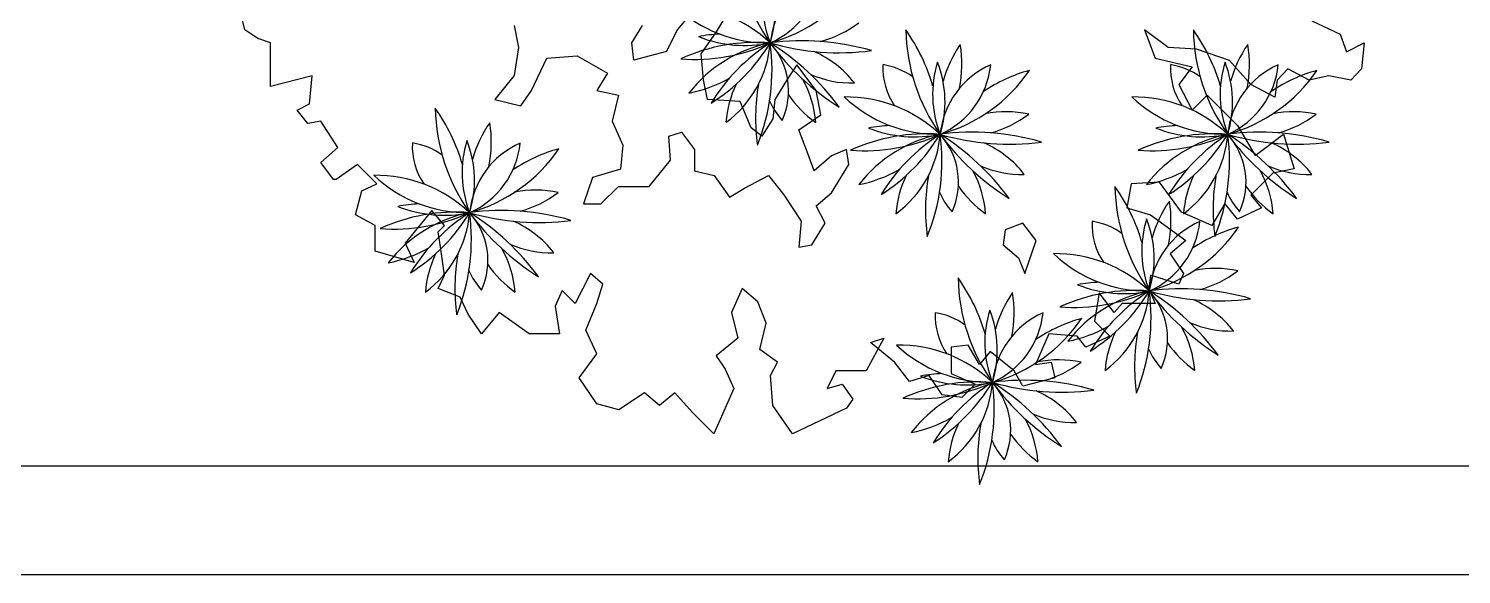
# Model space of a CAD drawing. Header units: millimetres. Extents: x -33522418 to 16198808, y -126322335 to -58690945.
# Drawn here: x -33265216.7 to -33264886.4, y -126314423.3 to -126314297.5 of the extents above; entities that cross this region are included whole.
import ezdxf

# ---------------------------------------------------------------- set-up
doc = ezdxf.new("R2010")
doc.units = ezdxf.units.MM
doc.header["$LTSCALE"] = 10
doc.layers.add('家具内线', color=8, linetype='Continuous')
doc.layers.add('家具外线', color=4, linetype='Continuous')

# ---------------------------------------------------------------- blocks, each defined once
blk = doc.blocks.new('MK-ZW-0347')
at = {"layer": '家具内线'}
for p, q in [((-129453.06, 9027.68), (-129457.15, 9022.76)), ((-129444.75, 9022.18), (-129440.65, 9028.96)), ((-129508.74, 9024.17), (-129507.34, 9017.26)), ((-129471.54, 9018.67), (-129468.15, 9024.17)), ((-129457.15, 9022.76), (-129460.54, 9015.97)), ((-129449.55, 9015.27), (-129444.75, 9022.18)), ((-129507.34, 9017.26), (-129508.74, 9008.37)), ((-129470.84, 9013.17), (-129471.54, 9018.67)), ((-129503.24, 9003.57), (-129498.33, 9013.87)), ((-129498.33, 9013.87), (-129488.74, 9014.57)), ((-129488.74, 9014.57), (-129479.14, 9009.07)), ((-129460.54, 9015.97), (-129470.84, 9013.17)), ((-129448.84, 9006.96), (-129449.55, 9015.27)), ((-129508.74, 9008.37), (-129514.83, 9000.76)), ((-129479.14, 9009.07), (-129482.54, 9003.57)), ((-129419.36, 9011.76), (-129422.05, 9007.66)), ((-129413.16, 9003.57), (-129419.36, 9011.76)), ((-129506.64, 8998.77), (-129503.24, 9003.57)), ((-129482.54, 9003.57), (-129475.75, 9002.16)), ((-129447.56, 9000.76), (-129448.84, 9006.96)), ((-129422.05, 9007.66), (-129426.27, 9000.76)), ((-129411.76, 8995.96), (-129413.16, 9003.57)), ((-129514.83, 9000.76), (-129506.64, 8998.77)), ((-129475.75, 9002.16), (-129477.74, 8993.97)), ((-129437.26, 9000.17), (-129447.56, 9000.76)), ((-129433.75, 8991.86), (-129437.26, 9000.17)), ((-129426.27, 9000.76), (-129426.85, 8994.67)), ((-129426.85, 8994.67), (-129430.36, 8989.17)), ((-129418.66, 8991.16), (-129411.76, 8995.96)), ((-129477.74, 8993.97), (-129474.35, 8986.36)), ((-129459.84, 8989.17), (-129455.75, 8990.46)), ((-129455.75, 8990.46), (-129451.65, 8984.96)), ((-129430.36, 8989.17), (-129433.75, 8991.86)), ((-129415.85, 8983.67), (-129418.66, 8991.16)), ((-129474.35, 8986.36), (-129475.05, 8978.76)), ((-129459.26, 8981.57), (-129459.84, 8989.17)), ((-129466.04, 8973.26), (-129459.26, 8981.57)), ((-129451.65, 8984.96), (-129451.65, 8978.17)), ((-129413.86, 8978.17), (-129415.85, 8983.67)), ((-129408.37, 8982.97), (-129413.86, 8978.17)), ((-129403.57, 8984.96), (-129408.37, 8982.97)), ((-129402.87, 8980.16), (-129403.57, 8984.96)), ((-129475.05, 8978.76), (-129483.94, 8976.06)), ((-129451.65, 8978.17), (-129445.45, 8976.77)), ((-129445.45, 8976.77), (-129440.65, 8969.86)), ((-129435.86, 8972.67), (-129428.25, 8976.77)), ((-129428.25, 8976.77), (-129423.46, 8970.56)), ((-129408.37, 8971.27), (-129402.87, 8980.16)), ((-129483.94, 8976.06), (-129486.75, 8967.75)), ((-129481.25, 8967.75), (-129475.75, 8973.26)), ((-129475.75, 8973.26), (-129466.04, 8973.26)), ((-129440.65, 8969.86), (-129435.86, 8972.67)), ((-129486.75, 8967.75), (-129481.25, 8967.75)), ((-129423.46, 8970.56), (-129417.96, 8962.25)), ((-129413.16, 8967.17), (-129408.37, 8971.27)), ((-129410.35, 8961.67), (-129413.16, 8967.17)), ((-129417.96, 8962.25), (-129418.66, 8954.06)), ((-129414.57, 8954.76), (-129410.35, 8961.67)), ((-129353.38, 8959.56), (-129354.08, 8954.76)), ((-129347.88, 8961.67), (-129353.38, 8959.56)), ((-129343.67, 8956.17), (-129347.88, 8961.67)), ((-129418.66, 8954.06), (-129414.57, 8954.76)), ((-129354.08, 8954.76), (-129349.17, 8950.67)), ((-129347.18, 8945.75), (-129343.67, 8956.17)), ((-129349.17, 8950.67), (-129347.18, 8945.75))]:
    blk.add_line(p, q, dxfattribs=at)
for centre, radius, start, end in [((-129379.61, 9052.77), 58.98, 181.0347, 215.3335), ((-129395.62, 9031.27), 34.49, 162.7458, 201.4439), ((-129460.67, 9028.89), 34.49, 342.7458, 21.4439), ((-129400.72, 9015.87), 27.15, 113.8981, 174.104), ((-129438.73, 9043.48), 27.15, 293.8981, 354.104), ((-129441.2, 9067.29), 50.46, 285.4903, 325.7263), ((-129457.4, 8987.32), 43.16, 46.5624, 90.8436), ((-129428.36, 9061.82), 43.16, 226.5624, 270.8436), ((-129420.71, 9052.4), 34.46, 285.0191, 307.5292), ((-129432.96, 8988.69), 58.98, 16.0441, 35.3335), ((-129325.87, 9023.86), 58.98, 181.0347, 215.3335), ((-129342.01, 8988.69), 58.98, 16.0441, 35.3335), ((-129234.93, 9023.86), 58.98, 181.0347, 215.3335), ((-129432.18, 8961.58), 57.25, 85.5391, 114.6268), ((-129451.59, 9070.71), 57.25, 265.5391, 294.6268), ((-129419.34, 8976.32), 43.16, 101.2054, 142.1916), ((-129442.42, 8981.44), 40.01, 91.7019, 101.5379), ((-129435.73, 9057.87), 40.01, 248.4565, 281.5379), ((-129396.19, 8969.05), 58.78, 122.4479, 148.7105), ((-129477.96, 9049.19), 58.78, 302.4479, 328.7105), ((-129462.08, 9021.35), 34.46, 306.2366, 355.5237), ((-129490.64, 9010.16), 63.48, 337.9745, 7.6991), ((-129417.53, 8940.8), 78.53, 73.8469, 97.4626), ((-129363.83, 9065.52), 79.24, 216.2562, 237.9103), ((-129444.55, 9003.54), 22.62, 335.5328, 41.9453), ((-129469.82, 8951.53), 79.24, 36.2562, 57.9103), ((-129405.88, 9094.09), 78.53, 253.8469, 277.4626), ((-129335.34, 8996.05), 39.16, 145.5383, 164.4558), ((-129406.27, 9011.91), 39.16, 348.8253, 9.2585), ((-129244.4, 8996.05), 39.16, 145.5383, 164.4558), ((-129315.33, 9011.91), 39.16, 348.8253, 9.2585), ((-129426.93, 8986.03), 32.64, 37.7343, 66.5513), ((-129341.88, 9002.36), 34.49, 162.7458, 201.4439), ((-129406.93, 8999.98), 34.49, 342.7458, 21.4439), ((-129250.94, 9002.36), 34.49, 162.7458, 201.4439), ((-129315.98, 8999.98), 34.49, 342.7458, 21.4439), ((-129401.92, 9038.63), 32.64, 246.3876, 271.4044), ((-129370.82, 9010.8), 21.29, 177.3463, 214.3867), ((-129395.25, 8990.74), 21.29, 53.6976, 81.4479), ((-129384.99, 9014.57), 27.15, 293.8981, 354.104), ((-129346.98, 8986.96), 27.15, 113.8981, 174.104), ((-129387.46, 9038.38), 50.46, 285.4903, 325.7263), ((-129332.29, 8961.33), 50.46, 105.4903, 123.6876), ((-129279.88, 9010.8), 21.29, 177.3463, 214.3867), ((-129304.31, 8990.74), 21.29, 53.6976, 81.4479), ((-129256.04, 8986.96), 27.15, 113.8981, 174.104), ((-129294.04, 9014.57), 27.15, 293.8981, 354.104), ((-129296.52, 9038.38), 50.46, 285.4903, 325.7263), ((-129241.34, 8961.33), 50.46, 105.4903, 123.6876), ((-129461.83, 9045.12), 43.16, 281.2054, 299.3927), ((-129407.36, 8990.87), 34.46, 154.6443, 175.5237), ((-129368.88, 8994.85), 63.48, 170.2861, 187.6991), ((-129447.2, 8990.82), 33.98, 4.6144, 28.6926), ((-129407.14, 9009.29), 22.62, 203.2839, 221.9453), ((-129393.86, 9021.39), 33.98, 214.1854, 235.0337), ((-129403.66, 8958.41), 43.16, 46.5624, 90.8436), ((-129374.62, 9032.91), 43.16, 226.5624, 270.8436), ((-129312.72, 8958.41), 43.16, 46.5624, 90.8436), ((-129283.68, 9032.91), 43.16, 226.5624, 270.8436), ((-129581.77, 8963.91), 58.98, 16.0441, 35.3335), ((-129474.69, 8999.08), 58.98, 181.0347, 215.3335), ((-129353, 8962.42), 34.46, 78.242, 101.2871), ((-129366.97, 9023.49), 34.46, 285.0191, 307.5292), ((-129262.05, 8962.42), 34.46, 78.242, 101.2871), ((-129276.02, 9023.49), 34.46, 285.0191, 307.5292), ((-129484.16, 8971.27), 39.16, 145.5383, 164.4558), ((-129555.09, 8987.13), 39.16, 348.8253, 9.2585), ((-129378.44, 8932.67), 57.25, 85.5391, 114.6268), ((-129397.85, 9041.8), 57.25, 265.5391, 294.6268), ((-129365.6, 8947.41), 43.16, 101.2054, 142.1916), ((-129388.68, 8952.53), 40.01, 91.7019, 101.5379), ((-129381.99, 9028.96), 40.01, 248.4565, 281.5379), ((-129342.45, 8940.14), 58.78, 122.4479, 148.7105), ((-129424.22, 9020.28), 58.78, 302.4479, 328.7105), ((-129408.34, 8992.44), 34.46, 306.2366, 355.5237), ((-129436.9, 8981.25), 63.48, 337.9745, 7.6991), ((-129363.79, 8911.89), 78.53, 73.8469, 97.4626), ((-129416.08, 8922.62), 79.24, 36.2562, 57.9103), ((-129310.09, 9036.61), 79.24, 216.2562, 237.9103), ((-129352.14, 9065.18), 78.53, 253.8469, 277.4626), ((-129390.81, 8974.63), 22.62, 335.5328, 41.9453), ((-129287.5, 8932.67), 57.25, 85.5391, 114.6268), ((-129306.9, 9041.8), 57.25, 265.5391, 294.6268), ((-129274.66, 8947.41), 43.16, 101.2054, 142.1916), ((-129297.74, 8952.53), 40.01, 91.7019, 101.5379), ((-129291.05, 9028.96), 40.01, 248.4565, 281.5379), ((-129251.5, 8940.14), 58.78, 122.4479, 148.7105), ((-129333.28, 9020.28), 58.78, 302.4479, 328.7105), ((-129317.4, 8992.44), 34.46, 306.2366, 355.5237), ((-129345.95, 8981.25), 63.48, 337.9745, 7.6991), ((-129272.84, 8911.89), 78.53, 73.8469, 97.4626), ((-129299.86, 8974.63), 22.62, 335.5328, 41.9453), ((-129325.14, 8922.62), 79.24, 36.2562, 57.9103), ((-129219.14, 9036.61), 79.24, 216.2562, 237.9103), ((-129261.2, 9065.18), 78.53, 253.8469, 277.4626), ((-129519.64, 8986.02), 21.29, 177.3463, 214.3867), ((-129544.07, 8965.96), 21.29, 53.6976, 81.4479), ((-129490.7, 8977.58), 34.49, 162.7458, 201.4439), ((-129555.75, 8975.2), 34.49, 342.7458, 21.4439), ((-129495.8, 8962.18), 27.15, 113.8981, 174.104), ((-129533.8, 8989.79), 27.15, 293.8981, 354.104), ((-129373.19, 8957.12), 32.64, 37.7343, 66.5513), ((-129282.24, 8957.12), 32.64, 37.7343, 66.5513), ((-129536.28, 9013.6), 50.46, 285.4903, 325.7263), ((-129481.11, 8936.55), 50.46, 105.4903, 123.6876), ((-129552.48, 8933.63), 43.16, 46.5624, 90.8436), ((-129523.44, 9008.13), 43.16, 226.5624, 270.8436), ((-129408.09, 9016.21), 43.16, 281.2054, 299.3927), ((-129353.62, 8961.96), 34.46, 154.6443, 175.5237), ((-129315.14, 8965.94), 63.48, 170.2861, 187.6991), ((-129393.46, 8961.91), 33.98, 4.6144, 28.6926), ((-129348.18, 9009.72), 32.64, 246.3876, 271.4044), ((-129317.14, 9016.21), 43.16, 281.2054, 299.3927), ((-129262.67, 8961.96), 34.46, 154.6443, 175.5237), ((-129224.19, 8965.94), 63.48, 170.2861, 187.6991), ((-129302.52, 8961.91), 33.98, 4.6144, 28.6926), ((-129257.23, 9009.72), 32.64, 246.3876, 271.4044), ((-129501.81, 8937.64), 34.46, 78.242, 101.2871), ((-129340.12, 8992.48), 33.98, 214.1854, 235.0337), ((-129366.81, 8939.13), 58.98, 16.0441, 35.3335), ((-129259.73, 8974.3), 58.98, 181.0347, 215.3335), ((-129249.17, 8992.48), 33.98, 214.1854, 235.0337), ((-129537.5, 8927.75), 40.01, 91.7019, 101.5379), ((-129515.78, 8998.71), 34.46, 285.0191, 307.5292), ((-129353.4, 8980.38), 22.62, 203.2839, 221.9453), ((-129269.2, 8946.49), 39.16, 145.5383, 164.4558), ((-129340.13, 8962.35), 39.16, 348.8253, 9.2585), ((-129262.46, 8980.38), 22.62, 203.2839, 221.9453), ((-129527.26, 8907.89), 57.25, 85.5391, 114.6268), ((-129546.66, 9017.02), 57.25, 265.5391, 294.6268), ((-129514.42, 8922.63), 43.16, 101.2054, 142.1916), ((-129530.81, 9004.17), 40.01, 248.4565, 281.5379), ((-129491.27, 8915.36), 58.78, 122.4479, 148.7105), ((-129573.04, 8995.5), 58.78, 302.4479, 328.7105), ((-129557.16, 8967.66), 34.46, 306.2366, 355.5237), ((-129585.72, 8956.47), 63.48, 337.9745, 7.6991), ((-129512.61, 8887.11), 78.53, 73.8469, 97.4626), ((-129564.9, 8897.84), 79.24, 36.2562, 57.9103), ((-129458.91, 9011.83), 79.24, 216.2562, 237.9103), ((-129500.96, 9040.4), 78.53, 253.8469, 277.4626), ((-129539.63, 8949.85), 22.62, 335.5328, 41.9453), ((-129275.74, 8952.8), 34.49, 162.7458, 201.4439), ((-129340.79, 8950.42), 34.49, 342.7458, 21.4439), ((-129522.01, 8932.34), 32.64, 37.7343, 66.5513), ((-129304.68, 8961.24), 21.29, 177.3463, 214.3867), ((-129329.11, 8941.18), 21.29, 53.6976, 81.4479), ((-129280.84, 8937.4), 27.15, 113.8981, 174.104), ((-129318.85, 8965.01), 27.15, 293.8981, 354.104), ((-129321.32, 8988.82), 50.46, 285.4903, 325.7263), ((-129266.15, 8911.77), 50.46, 105.4903, 123.6876), ((-129556.91, 8991.43), 43.16, 281.2054, 299.3927), ((-129497, 8984.94), 32.64, 246.3876, 271.4044), ((-129502.44, 8937.18), 34.46, 154.6443, 175.5237), ((-129463.96, 8941.16), 63.48, 170.2861, 187.6991), ((-129542.28, 8937.13), 33.98, 4.6144, 28.6926), ((-129337.52, 8908.85), 43.16, 46.5624, 90.8436), ((-129308.48, 8983.35), 43.16, 226.5624, 270.8436), ((-129502.22, 8955.6), 22.62, 203.2839, 221.9453), ((-129488.94, 8967.7), 33.98, 214.1854, 235.0337), ((-129286.85, 8912.86), 34.46, 78.242, 101.2871), ((-129300.82, 8973.93), 34.46, 285.0191, 307.5292), ((-129416.42, 8910.22), 58.98, 16.0441, 35.3335), ((-129309.34, 8945.39), 58.98, 181.0347, 215.3335), ((-129312.3, 8883.11), 57.25, 85.5391, 114.6268), ((-129331.7, 8992.24), 57.25, 265.5391, 294.6268), ((-129299.46, 8897.85), 43.16, 101.2054, 142.1916), ((-129322.54, 8902.97), 40.01, 91.7019, 101.5379), ((-129315.85, 8979.39), 40.01, 248.4565, 281.5379), ((-129276.31, 8890.58), 58.78, 122.4479, 148.7105), ((-129358.08, 8970.72), 58.78, 302.4479, 328.7105), ((-129342.2, 8942.88), 34.46, 306.2366, 355.5237), ((-129370.76, 8931.69), 63.48, 337.9745, 7.6991), ((-129297.65, 8862.33), 78.53, 73.8469, 97.4626), ((-129324.67, 8925.07), 22.62, 335.5328, 41.9453), ((-129349.94, 8873.06), 79.24, 36.2562, 57.9103), ((-129243.95, 8987.05), 79.24, 216.2562, 237.9103), ((-129286, 9015.62), 78.53, 253.8469, 277.4626), ((-129318.8, 8917.58), 39.16, 145.5383, 164.4558), ((-129389.74, 8933.44), 39.16, 348.8253, 9.2585), ((-129307.05, 8907.56), 32.64, 37.7343, 66.5513), ((-129354.29, 8932.33), 21.29, 177.3463, 214.3867), ((-129378.71, 8912.27), 21.29, 53.6976, 81.4479), ((-129325.35, 8923.89), 34.49, 162.7458, 201.4439), ((-129390.39, 8921.51), 34.49, 342.7458, 21.4439), ((-129330.44, 8908.49), 27.15, 113.8981, 174.104), ((-129368.45, 8936.1), 27.15, 293.8981, 354.104), ((-129370.93, 8959.91), 50.46, 285.4903, 325.7263), ((-129315.75, 8882.86), 50.46, 105.4903, 123.6876), ((-129341.95, 8966.65), 43.16, 281.2054, 299.3927), ((-129287.48, 8912.4), 34.46, 154.6443, 175.5237), ((-129249, 8916.38), 63.48, 170.2861, 187.6991), ((-129327.32, 8912.35), 33.98, 4.6144, 28.6926), ((-129282.04, 8960.16), 32.64, 246.3876, 271.4044), ((-129387.13, 8879.94), 43.16, 46.5624, 90.8436), ((-129358.09, 8954.44), 43.16, 226.5624, 270.8436), ((-129287.26, 8930.82), 22.62, 203.2839, 221.9453), ((-129273.98, 8942.92), 33.98, 214.1854, 235.0337), ((-129336.46, 8883.95), 34.46, 78.242, 101.2871), ((-129350.43, 8945.02), 34.46, 285.0191, 307.5292), ((-129372.15, 8874.06), 40.01, 91.7019, 101.5379), ((-129365.46, 8950.48), 40.01, 248.4565, 281.5379), ((-129361.91, 8854.2), 57.25, 85.5391, 114.6268), ((-129381.31, 8963.33), 57.25, 265.5391, 294.6268), ((-129349.06, 8868.94), 43.16, 101.2054, 142.1916), ((-129407.69, 8941.81), 58.78, 302.4479, 328.7105), ((-129325.91, 8861.67), 58.78, 122.4479, 148.7105), ((-129391.81, 8913.97), 34.46, 306.2366, 355.5237), ((-129420.36, 8902.78), 63.48, 337.9745, 7.6991), ((-129347.25, 8833.42), 78.53, 73.8469, 97.4626), ((-129335.61, 8986.71), 78.53, 253.8469, 277.4626), ((-129374.27, 8896.16), 22.62, 335.5328, 41.9453), ((-129399.55, 8844.15), 79.24, 36.2562, 57.9103), ((-129293.55, 8958.14), 79.24, 216.2562, 237.9103), ((-129356.65, 8878.65), 32.64, 37.7343, 66.5513), ((-129391.55, 8937.74), 43.16, 281.2054, 299.3927), ((-129376.92, 8883.44), 33.98, 4.6144, 28.6926), ((-129331.64, 8931.25), 32.64, 246.3876, 271.4044), ((-129337.08, 8883.49), 34.46, 154.6443, 175.5237), ((-129298.6, 8887.47), 63.48, 170.2861, 187.6991), ((-129323.58, 8914.01), 33.98, 214.1854, 235.0337), ((-129336.87, 8901.91), 22.62, 203.2839, 221.9453)]:
    blk.add_arc(centre, radius, start, end, dxfattribs=at)
at = {"layer": '家具外线'}
for p, q in [((-129593.91, 9022.85), (-129594.7, 9026.24)), ((-129589.73, 9020.06), (-129593.91, 9022.85)), ((-129301.83, 9017.27), (-129309.4, 9022.85)), ((-129309.4, 9022.85), (-129306.01, 9013.89)), ((-129256.44, 9025.64), (-129247.48, 9021.46)), ((-129585.74, 9018.67), (-129589.73, 9020.06)), ((-129585.74, 9011.7), (-129585.74, 9018.67)), ((-129292.87, 9016.68), (-129301.83, 9017.27)), ((-129247.48, 9021.46), (-129245.49, 9015.88)), ((-129245.49, 9015.88), (-129239.91, 9018.67)), ((-129239.91, 9018.67), (-129240.71, 9010.5)), ((-129306.01, 9013.89), (-129294.27, 9011.1)), ((-129282.52, 9013.09), (-129292.87, 9016.68)), ((-129275.75, 9005.52), (-129282.52, 9013.09)), ((-129585.74, 9004.93), (-129585.74, 9011.7)), ((-129572.6, 9008.31), (-129585.74, 9004.93)), ((-129573.4, 8999.35), (-129572.6, 9008.31)), ((-129294.27, 9011.1), (-129298.45, 9005.52)), ((-129264, 9010.5), (-129267.39, 9006.92)), ((-129257.23, 9006.92), (-129264, 9010.5)), ((-129251.06, 9008.31), (-129257.23, 9006.92)), ((-129244.09, 9006.92), (-129251.06, 9008.31)), ((-129240.71, 9010.5), (-129244.09, 9006.92)), ((-129298.45, 9005.52), (-129294.27, 8997.36)), ((-129268.18, 9001.54), (-129275.75, 9005.52)), ((-129267.39, 9006.92), (-129268.18, 9001.54)), ((-129577.38, 8997.36), (-129573.4, 8999.35)), ((-129294.27, 8997.36), (-129289.49, 9002.14)), ((-129289.49, 9002.14), (-129279.93, 8992.58)), ((-129574, 8993.17), (-129577.38, 8997.36)), ((-129569.82, 8993.97), (-129574, 8993.17)), ((-129564.44, 8985.61), (-129569.82, 8993.97)), ((-129279.93, 8992.58), (-129274.36, 8983.02)), ((-129274.36, 8983.02), (-129265.4, 8989.79)), ((-129265.4, 8989.79), (-129262.01, 8978.83)), ((-129569.82, 8980.82), (-129564.44, 8985.61)), ((-129565.83, 8975.45), (-129569.82, 8980.82)), ((-129558.27, 8980.23), (-129565.04, 8975.45)), ((-129552.1, 8974.05), (-129558.27, 8980.23)), ((-129268.78, 8977.44), (-129275.75, 8970.47)), ((-129262.01, 8978.83), (-129268.78, 8977.44)), ((-129565.04, 8975.45), (-129565.83, 8975.45)), ((-129558.87, 8964.29), (-129556.87, 8971.86)), ((-129556.87, 8971.86), (-129552.1, 8974.05)), ((-129313.58, 8974.05), (-129314.97, 8966.48)), ((-129304.62, 8974.65), (-129313.58, 8974.05)), ((-129297.65, 8965.09), (-129304.62, 8974.65)), ((-129283.91, 8967.88), (-129288.09, 8960.91)), ((-129279.93, 8962.9), (-129283.91, 8967.88)), ((-129275.75, 8970.47), (-129272.37, 8966.48)), ((-129552.69, 8960.91), (-129558.87, 8964.29)), ((-129534.78, 8965.69), (-129543.14, 8955.33)), ((-129530.79, 8960.91), (-129534.78, 8965.69)), ((-129314.97, 8966.48), (-129307.41, 8964.29)), ((-129307.41, 8964.29), (-129296.26, 8956.13)), ((-129288.09, 8960.91), (-129297.65, 8965.09)), ((-129272.37, 8966.48), (-129279.93, 8962.9)), ((-129552.69, 8952.74), (-129552.69, 8960.91)), ((-129532.78, 8958.92), (-129530.79, 8960.91)), ((-129531.99, 8954.13), (-129532.78, 8958.92)), ((-129543.14, 8955.33), (-129540.35, 8949.16)), ((-129530.79, 8945.17), (-129531.99, 8954.13)), ((-129296.26, 8956.13), (-129301.23, 8951.94)), ((-129540.35, 8949.16), (-129552.69, 8952.74)), ((-129301.23, 8951.94), (-129297.05, 8945.77)), ((-129532.78, 8940.99), (-129530.79, 8945.17)), ((-129484.6, 8945.77), (-129489.38, 8936.21)), ((-129480.62, 8942.38), (-129484.6, 8945.77)), ((-129307.41, 8945.17), (-129308, 8940.99)), ((-129298.45, 8942.38), (-129307.41, 8945.17)), ((-129297.05, 8945.77), (-129298.45, 8942.38)), ((-129525.82, 8938.2), (-129532.78, 8940.99)), ((-129493.56, 8940.39), (-129495.75, 8935.41)), ((-129489.38, 8936.21), (-129493.56, 8940.39)), ((-129482.61, 8936.21), (-129480.62, 8942.38)), ((-129436.62, 8940.99), (-129440.01, 8933.42)), ((-129431.64, 8936.81), (-129436.62, 8940.99)), ((-129308, 8940.99), (-129306.01, 8936.21)), ((-129523.23, 8932.82), (-129525.82, 8938.2)), ((-129495.75, 8935.41), (-129494.36, 8926.65)), ((-129486, 8927.84), (-129482.61, 8936.21)), ((-129429.05, 8930.03), (-129431.64, 8936.81)), ((-129323.73, 8939.59), (-129325.13, 8930.63)), ((-129318.95, 8933.42), (-129323.73, 8939.59)), ((-129316.37, 8936.21), (-129318.95, 8933.42)), ((-129310.79, 8936.21), (-129316.37, 8936.21)), ((-129306.01, 8936.21), (-129310.79, 8936.21)), ((-129519.05, 8926.65), (-129523.23, 8932.82)), ((-129513.47, 8933.42), (-129519.05, 8926.65)), ((-129503.92, 8926.65), (-129513.47, 8933.42)), ((-129440.01, 8933.42), (-129438.01, 8925.25)), ((-129494.36, 8926.65), (-129503.92, 8926.65)), ((-129482.61, 8920.27), (-129486, 8927.84)), ((-129431.05, 8921.67), (-129429.05, 8930.03)), ((-129339.66, 8926.65), (-129343.84, 8916.89)), ((-129330.7, 8925.85), (-129339.66, 8926.65)), ((-129325.13, 8930.63), (-129320.35, 8925.85)), ((-129438.01, 8925.25), (-129444.78, 8919.68)), ((-129391.82, 8925.25), (-129397.4, 8914.9)), ((-129396, 8923.86), (-129391.82, 8925.25)), ((-129388.44, 8917.69), (-129396, 8923.86)), ((-129365.14, 8923.06), (-129370.52, 8922.47)), ((-129370.52, 8922.47), (-129370.52, 8914.1)), ((-129361.56, 8916.89), (-129365.14, 8923.06)), ((-129327.91, 8922.47), (-129330.7, 8925.85)), ((-129320.35, 8925.85), (-129327.91, 8922.47)), ((-129488.19, 8912.71), (-129482.61, 8920.27)), ((-129444.78, 8919.68), (-129442, 8915.49)), ((-129425.47, 8917.69), (-129431.05, 8921.67)), ((-129427.66, 8913.5), (-129425.47, 8917.69)), ((-129383.66, 8911.51), (-129388.44, 8917.69)), ((-129358.18, 8921.07), (-129361.56, 8916.89)), ((-129350.61, 8914.9), (-129358.18, 8921.07)), ((-129343.84, 8916.89), (-129338.86, 8917.69)), ((-129338.86, 8917.69), (-129337.67, 8912.71)), ((-129442, 8915.49), (-129439.21, 8909.32)), ((-129426.86, 8903.94), (-129427.66, 8913.5)), ((-129406.95, 8914.9), (-129409.74, 8909.32)), ((-129397.4, 8914.9), (-129406.95, 8914.9)), ((-129377.49, 8913.5), (-129383.66, 8911.51)), ((-129373.31, 8907.33), (-129377.49, 8913.5)), ((-129370.52, 8914.1), (-129362.95, 8910.71)), ((-129347.82, 8910.12), (-129350.61, 8914.9)), ((-129482.61, 8904.54), (-129488.19, 8912.71)), ((-129439.21, 8909.32), (-129445.58, 8894.98)), ((-129409.74, 8909.32), (-129404.96, 8910.71)), ((-129404.96, 8910.71), (-129401.58, 8905.93)), ((-129362.95, 8910.71), (-129367.14, 8906.53)), ((-129337.67, 8912.71), (-129347.82, 8910.12)), ((-129475.64, 8902.55), (-129482.61, 8904.54)), ((-129467.48, 8907.93), (-129475.64, 8902.55)), ((-129462.7, 8903.94), (-129467.48, 8907.93)), ((-129457.92, 8907.93), (-129462.7, 8903.94)), ((-129452.35, 8901.75), (-129457.92, 8907.93)), ((-129420.69, 8894.98), (-129426.86, 8903.94)), ((-129401.58, 8905.93), (-129403.57, 8903.15)), ((-129367.14, 8906.53), (-129373.31, 8907.33)), ((-129445.58, 8894.98), (-129452.35, 8901.75)), ((-129403.57, 8903.15), (-129420.69, 8894.98))]:
    blk.add_line(p, q, dxfattribs=at)

msp = doc.modelspace()

# ---------------------------------------------------------------- linework, layer by layer
at = {"color": 2}
msp.add_lwpolyline([(-33265647.5, -126314423.31), (-33264408.16, -126314423.31), (-33264408.16, -126314073.31), (-33265647.5, -126314073.31)], close=True, dxfattribs=at)
at = {"color": 1}
msp.add_lwpolyline([(-33265622.5, -126314398.31), (-33264433.16, -126314398.31), (-33264433.16, -126314098.31), (-33265622.5, -126314098.31)], close=True, dxfattribs=at)

# ---------------------------------------------------------------- block references
at = {"layer": '家具外线', "xscale": 0.7290000002831221, "yscale": 0.7290000021457673, "zscale": 0.7290000000000001}
msp.add_blockref('MK-ZW-0347', (-33170692.89, -126320875.36), dxfattribs=at)

doc.saveas('drawing.dxf')
